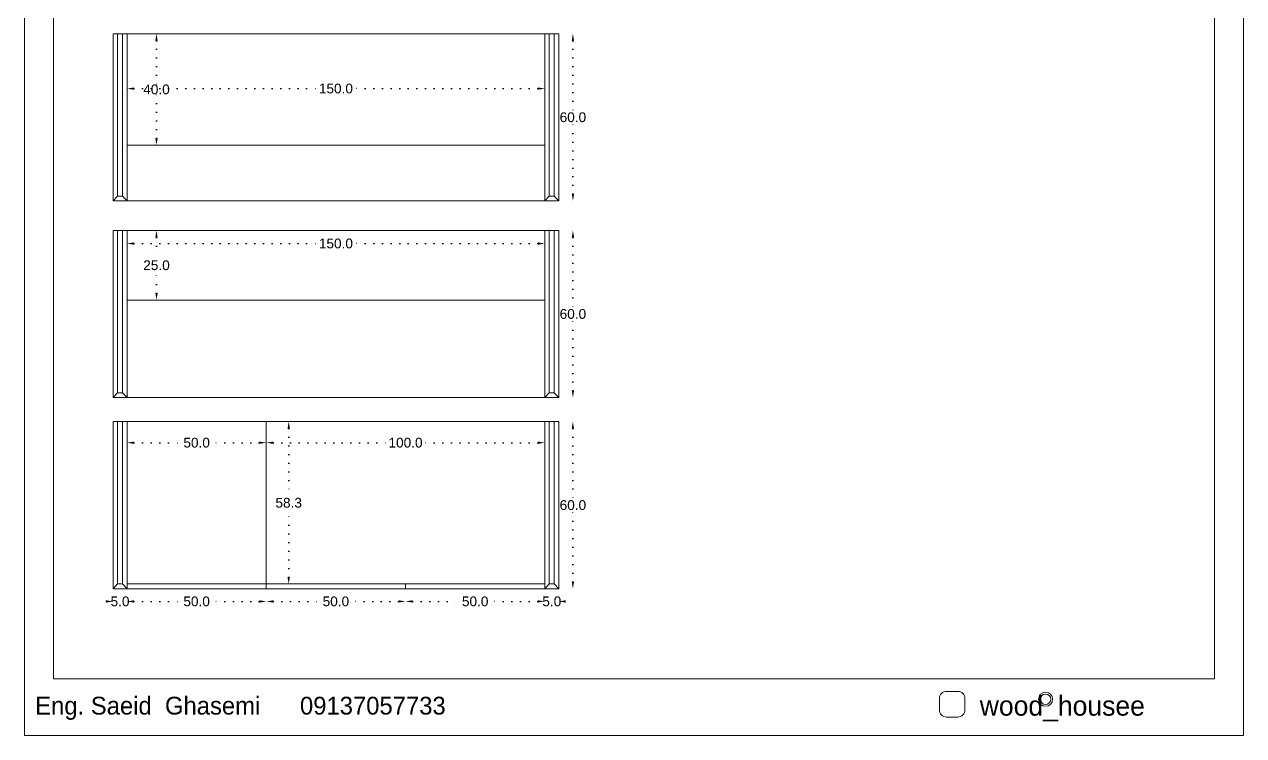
# Model space of a CAD drawing. Header units: inches. Extents: x -19 to 1866, y -551 to 977.
# Drawn here: x -18.9 to 418.8, y -42.5 to 212.9 of the extents above; entities that cross this region are included whole.
import ezdxf

# ---------------------------------------------------------------- set-up
doc = ezdxf.new("R2010")
doc.units = ezdxf.units.IN
doc.header["$MEASUREMENT"] = 0
doc.linetypes.add('ACAD_ISO07W100', pattern=[3, 0, -3])
doc.styles.get("Standard").update_dxf_attribs({"font": 'arial.ttf'})
doc.dimstyles.get("Standard").update_dxf_attribs({"dimtxt": 3.5, "dimasz": 2.5, "dimexe": 0.18, "dimexo": 0.0625, "dimgap": 0.09, "dimtad": 0, "dimtih": 1, "dimtoh": 1, "dimdec": 1, "dimzin": 0, "dimdsep": 46, "dimtxsty": 'Standard', "dimcen": 0.09, "dimse1": 1, "dimse2": 1, "dimadec": 0, "dimazin": 0, "dimtfac": 1, "dimtdec": 1, "dimtix": 1, "dimtofl": 0, "dimtmove": 0, "dimatfit": 3, "dimfxl": 1, "dimtolj": 1, "dimtzin": 0, "dimarcsym": 0})

# ---------------------------------------------------------------- blocks, each defined once
blk = doc.blocks.new('*D1')
at = {"color": 0, "linetype": 'ACAD_ISO07W100', "lineweight": -2, "transparency": 16777216}
for p, q in [((178.01, 67.77), (178.01, 42.15)), ((178.01, 12.77), (178.01, 38.39))]:
    blk.add_line(p, q, dxfattribs=at)
at = {"color": 0, "transparency": 16777216}
for points in [[(177.6, 67.77), (178.43, 67.77), (178.01, 70.27)], [(177.6, 12.77), (178.43, 12.77), (178.01, 10.27)]]:
    blk.add_solid(points, dxfattribs=at)
at = {"layer": 'Defpoints', "color": 0, "transparency": 16777216}
for p in [(172.93, 70.27), (178.01, 70.27), (172.93, 10.27)]:
    blk.add_point(p, dxfattribs=at)
at = {"color": 0, "lineweight": 20, "transparency": 16777216, "insert": (178.01, 40.27), "char_height": 3.5, "attachment_point": 5}
blk.add_mtext('\\A1;60.0', dxfattribs=at)
blk = doc.blocks.new('*D2')
at = {"color": 0, "linetype": 'ACAD_ISO07W100', "lineweight": -2, "transparency": 16777216}
for p, q in [((10.43, 5.71), (7.93, 5.71)), ((20.43, 5.71), (22.93, 5.71))]:
    blk.add_line(p, q, dxfattribs=at)
at = {"color": 0, "transparency": 16777216}
for points in [[(10.43, 6.12), (10.43, 5.29), (12.93, 5.71)], [(20.43, 6.12), (20.43, 5.29), (17.93, 5.71)]]:
    blk.add_solid(points, dxfattribs=at)
at = {"layer": 'Defpoints', "color": 0, "transparency": 16777216}
for p in [(12.93, 10.27), (17.93, 10.27), (17.93, 5.71)]:
    blk.add_point(p, dxfattribs=at)
at = {"color": 0, "lineweight": 20, "transparency": 16777216, "insert": (15.43, 5.71), "char_height": 3.5, "attachment_point": 5}
blk.add_mtext('\\A1;5.0', dxfattribs=at)
blk = doc.blocks.new('*D3')
at = {"color": 0, "linetype": 'ACAD_ISO07W100', "lineweight": -2, "transparency": 16777216}
for p, q in [((20.43, 5.71), (38.3, 5.71)), ((65.43, 5.71), (47.56, 5.71))]:
    blk.add_line(p, q, dxfattribs=at)
at = {"color": 0, "transparency": 16777216}
for points in [[(20.43, 6.12), (20.43, 5.29), (17.93, 5.71)], [(65.43, 6.12), (65.43, 5.29), (67.93, 5.71)]]:
    blk.add_solid(points, dxfattribs=at)
at = {"layer": 'Defpoints', "color": 0, "transparency": 16777216}
for p in [(17.93, 10.27), (67.93, 10.27), (67.93, 5.71)]:
    blk.add_point(p, dxfattribs=at)
at = {"color": 0, "lineweight": 20, "transparency": 16777216, "insert": (42.93, 5.71), "char_height": 3.5, "attachment_point": 5}
blk.add_mtext('\\A1;50.0', dxfattribs=at)
blk = doc.blocks.new('*D4')
at = {"color": 0, "linetype": 'ACAD_ISO07W100', "lineweight": -2, "transparency": 16777216}
for p, q in [((70.43, 5.71), (88.3, 5.71)), ((115.43, 5.71), (97.56, 5.71))]:
    blk.add_line(p, q, dxfattribs=at)
at = {"color": 0, "transparency": 16777216}
for points in [[(70.43, 6.12), (70.43, 5.29), (67.93, 5.71)], [(115.43, 6.12), (115.43, 5.29), (117.93, 5.71)]]:
    blk.add_solid(points, dxfattribs=at)
at = {"layer": 'Defpoints', "color": 0, "transparency": 16777216}
for p in [(67.93, 10.27), (117.93, 10.27), (117.93, 5.71)]:
    blk.add_point(p, dxfattribs=at)
at = {"color": 0, "lineweight": 20, "transparency": 16777216, "insert": (92.93, 5.71), "char_height": 3.5, "attachment_point": 5}
blk.add_mtext('\\A1;50.0', dxfattribs=at)
blk = doc.blocks.new('*D5')
at = {"color": 0, "linetype": 'ACAD_ISO07W100', "lineweight": -2, "transparency": 16777216}
for p, q in [((120.43, 5.71), (138.3, 5.71)), ((165.43, 5.71), (147.56, 5.71))]:
    blk.add_line(p, q, dxfattribs=at)
at = {"color": 0, "transparency": 16777216}
for points in [[(120.43, 6.12), (120.43, 5.29), (117.93, 5.71)], [(165.43, 6.12), (165.43, 5.29), (167.93, 5.71)]]:
    blk.add_solid(points, dxfattribs=at)
at = {"layer": 'Defpoints', "color": 0, "transparency": 16777216}
for p in [(117.93, 10.27), (167.93, 10.27), (167.93, 5.71)]:
    blk.add_point(p, dxfattribs=at)
at = {"color": 0, "lineweight": 20, "transparency": 16777216, "insert": (142.93, 5.71), "char_height": 3.5, "attachment_point": 5}
blk.add_mtext('\\A1;50.0', dxfattribs=at)
blk = doc.blocks.new('*D6')
at = {"color": 0, "linetype": 'ACAD_ISO07W100', "lineweight": -2, "transparency": 16777216}
for p, q in [((165.43, 5.71), (162.93, 5.71)), ((175.43, 5.71), (177.93, 5.71))]:
    blk.add_line(p, q, dxfattribs=at)
at = {"color": 0, "transparency": 16777216}
for points in [[(165.43, 6.12), (165.43, 5.29), (167.93, 5.71)], [(175.43, 6.12), (175.43, 5.29), (172.93, 5.71)]]:
    blk.add_solid(points, dxfattribs=at)
at = {"layer": 'Defpoints', "color": 0, "transparency": 16777216}
for p in [(167.93, 10.27), (172.93, 10.27), (172.93, 5.71)]:
    blk.add_point(p, dxfattribs=at)
at = {"color": 0, "lineweight": 20, "transparency": 16777216, "insert": (170.43, 5.71), "char_height": 3.5, "attachment_point": 5}
blk.add_mtext('\\A1;5.0', dxfattribs=at)
blk = doc.blocks.new('*D7')
at = {"color": 0, "linetype": 'ACAD_ISO07W100', "lineweight": -2, "transparency": 16777216}
for p, q in [((20.43, 62.68), (38.3, 62.68)), ((65.43, 62.68), (47.56, 62.68))]:
    blk.add_line(p, q, dxfattribs=at)
at = {"color": 0, "transparency": 16777216}
for points in [[(20.43, 63.1), (20.43, 62.27), (17.93, 62.68)], [(65.43, 63.1), (65.43, 62.27), (67.93, 62.68)]]:
    blk.add_solid(points, dxfattribs=at)
at = {"layer": 'Defpoints', "color": 0, "transparency": 16777216}
for p in [(17.93, 70.27), (67.93, 70.27), (67.93, 62.68)]:
    blk.add_point(p, dxfattribs=at)
at = {"color": 0, "lineweight": 20, "transparency": 16777216, "insert": (42.93, 62.68), "char_height": 3.5, "attachment_point": 5}
blk.add_mtext('\\A1;50.0', dxfattribs=at)
blk = doc.blocks.new('*D8')
at = {"color": 0, "linetype": 'ACAD_ISO07W100', "lineweight": -2, "transparency": 16777216}
for p, q in [((70.43, 62.68), (112.1, 62.68)), ((165.43, 62.68), (123.75, 62.68))]:
    blk.add_line(p, q, dxfattribs=at)
at = {"color": 0, "transparency": 16777216}
for points in [[(70.43, 63.1), (70.43, 62.27), (67.93, 62.68)], [(165.43, 63.1), (165.43, 62.27), (167.93, 62.68)]]:
    blk.add_solid(points, dxfattribs=at)
at = {"layer": 'Defpoints', "color": 0, "transparency": 16777216}
for p in [(67.93, 70.27), (167.93, 70.27), (167.93, 62.68)]:
    blk.add_point(p, dxfattribs=at)
at = {"color": 0, "lineweight": 20, "transparency": 16777216, "insert": (117.93, 62.68), "char_height": 3.5, "attachment_point": 5}
blk.add_mtext('\\A1;100.0', dxfattribs=at)
blk = doc.blocks.new('*D9')
at = {"color": 0, "linetype": 'ACAD_ISO07W100', "lineweight": -2, "transparency": 16777216}
for p, q in [((75.98, 67.77), (75.98, 43)), ((75.98, 14.47), (75.98, 39.24))]:
    blk.add_line(p, q, dxfattribs=at)
at = {"color": 0, "transparency": 16777216}
for points in [[(75.56, 67.77), (76.4, 67.77), (75.98, 70.27)], [(75.56, 14.47), (76.4, 14.47), (75.98, 11.97)]]:
    blk.add_solid(points, dxfattribs=at)
at = {"layer": 'Defpoints', "color": 0, "transparency": 16777216}
for p in [(67.93, 70.27), (75.98, 70.27), (67.93, 11.97)]:
    blk.add_point(p, dxfattribs=at)
at = {"color": 0, "lineweight": 20, "transparency": 16777216, "insert": (75.98, 41.12), "char_height": 3.5, "attachment_point": 5}
blk.add_mtext('\\A1;58.3', dxfattribs=at)
blk = doc.blocks.new('*D10')
at = {"color": 0, "linetype": 'ACAD_ISO07W100', "lineweight": -2, "transparency": 16777216}
for p, q in [((178.01, 136.38), (178.01, 110.75)), ((178.01, 81.38), (178.01, 107))]:
    blk.add_line(p, q, dxfattribs=at)
at = {"color": 0, "transparency": 16777216}
for points in [[(177.6, 136.38), (178.43, 136.38), (178.01, 138.88)], [(177.6, 81.38), (178.43, 81.38), (178.01, 78.88)]]:
    blk.add_solid(points, dxfattribs=at)
at = {"layer": 'Defpoints', "color": 0, "transparency": 16777216}
for p in [(172.93, 138.88), (178.01, 138.88), (172.93, 78.88)]:
    blk.add_point(p, dxfattribs=at)
at = {"color": 0, "lineweight": 20, "transparency": 16777216, "insert": (178.01, 108.88), "char_height": 3.5, "attachment_point": 5}
blk.add_mtext('\\A1;60.0', dxfattribs=at)
blk = doc.blocks.new('*D11')
at = {"color": 0, "linetype": 'ACAD_ISO07W100', "lineweight": -2, "transparency": 16777216}
for p, q in [((20.43, 134.18), (87.1, 134.18)), ((165.43, 134.18), (98.75, 134.18))]:
    blk.add_line(p, q, dxfattribs=at)
at = {"color": 0, "transparency": 16777216}
for points in [[(20.43, 134.6), (20.43, 133.76), (17.93, 134.18)], [(165.43, 134.6), (165.43, 133.76), (167.93, 134.18)]]:
    blk.add_solid(points, dxfattribs=at)
at = {"layer": 'Defpoints', "color": 0, "transparency": 16777216}
for p in [(167.93, 134.18), (17.93, 113.88), (167.93, 113.88)]:
    blk.add_point(p, dxfattribs=at)
at = {"color": 0, "lineweight": 20, "transparency": 16777216, "insert": (92.93, 134.18), "char_height": 3.5, "attachment_point": 5}
blk.add_mtext('\\A1;150.0', dxfattribs=at)
blk = doc.blocks.new('*D12')
at = {"color": 0, "linetype": 'ACAD_ISO07W100', "lineweight": -2, "transparency": 16777216}
for p, q in [((28.52, 136.38), (28.52, 128.25)), ((28.52, 116.38), (28.52, 124.5))]:
    blk.add_line(p, q, dxfattribs=at)
at = {"color": 0, "transparency": 16777216}
for points in [[(28.1, 136.38), (28.93, 136.38), (28.52, 138.88)], [(28.1, 116.38), (28.93, 116.38), (28.52, 113.88)]]:
    blk.add_solid(points, dxfattribs=at)
at = {"layer": 'Defpoints', "color": 0, "transparency": 16777216}
for p in [(17.93, 138.88), (28.52, 138.88), (17.93, 113.88)]:
    blk.add_point(p, dxfattribs=at)
at = {"color": 0, "lineweight": 20, "transparency": 16777216, "insert": (28.52, 126.38), "char_height": 3.5, "attachment_point": 5}
blk.add_mtext('\\A1;25.0', dxfattribs=at)
blk = doc.blocks.new('*D13')
at = {"color": 0, "linetype": 'ACAD_ISO07W100', "lineweight": -2, "transparency": 16777216}
for p, q in [((178.01, 207), (178.01, 181.38)), ((178.01, 152), (178.01, 177.63))]:
    blk.add_line(p, q, dxfattribs=at)
at = {"color": 0, "transparency": 16777216}
for points in [[(177.6, 207), (178.43, 207), (178.01, 209.5)], [(177.6, 152), (178.43, 152), (178.01, 149.5)]]:
    blk.add_solid(points, dxfattribs=at)
at = {"layer": 'Defpoints', "color": 0, "transparency": 16777216}
for p in [(172.93, 209.5), (178.01, 209.5), (172.93, 149.5)]:
    blk.add_point(p, dxfattribs=at)
at = {"color": 0, "lineweight": 20, "transparency": 16777216, "insert": (178.01, 179.5), "char_height": 3.5, "attachment_point": 5}
blk.add_mtext('\\A1;60.0', dxfattribs=at)
blk = doc.blocks.new('*D14')
at = {"color": 0, "linetype": 'ACAD_ISO07W100', "lineweight": -2, "transparency": 16777216}
for p, q in [((20.43, 189.81), (87.1, 189.81)), ((165.43, 189.81), (98.75, 189.81))]:
    blk.add_line(p, q, dxfattribs=at)
at = {"color": 0, "transparency": 16777216}
for points in [[(20.43, 190.22), (20.43, 189.39), (17.93, 189.81)], [(165.43, 190.22), (165.43, 189.39), (167.93, 189.81)]]:
    blk.add_solid(points, dxfattribs=at)
at = {"layer": 'Defpoints', "color": 0, "transparency": 16777216}
for p in [(167.93, 189.81), (17.93, 169.5), (167.93, 169.5)]:
    blk.add_point(p, dxfattribs=at)
at = {"color": 0, "lineweight": 20, "transparency": 16777216, "insert": (92.93, 189.81), "char_height": 3.5, "attachment_point": 5}
blk.add_mtext('\\A1;150.0', dxfattribs=at)
blk = doc.blocks.new('*D15')
at = {"color": 0, "linetype": 'ACAD_ISO07W100', "lineweight": -2, "transparency": 16777216}
for p, q in [((28.52, 207), (28.52, 191.38)), ((28.52, 172), (28.52, 187.63))]:
    blk.add_line(p, q, dxfattribs=at)
at = {"color": 0, "transparency": 16777216}
for points in [[(28.1, 207), (28.93, 207), (28.52, 209.5)], [(28.1, 172), (28.93, 172), (28.52, 169.5)]]:
    blk.add_solid(points, dxfattribs=at)
at = {"layer": 'Defpoints', "color": 0, "transparency": 16777216}
for p in [(17.93, 209.5), (28.52, 209.5), (17.93, 169.5)]:
    blk.add_point(p, dxfattribs=at)
at = {"color": 0, "lineweight": 20, "transparency": 16777216, "insert": (28.52, 189.5), "char_height": 3.5, "attachment_point": 5}
blk.add_mtext('\\A1;40.0', dxfattribs=at)

msp = doc.modelspace()

# ---------------------------------------------------------------- linework, layer by layer
at = {"lineweight": 20}
for p, q in [((12.93, 209.5), (172.93, 209.5)), ((12.93, 209.5), (12.93, 149.5)), ((14.53, 209.5), (14.53, 151.2)), ((16.33, 209.5), (16.33, 151.2)), ((17.93, 209.5), (17.93, 149.5)), ((167.93, 209.5), (167.93, 149.5)), ((169.53, 209.5), (169.53, 151.2)), ((171.33, 209.5), (171.33, 151.2)), ((172.93, 209.5), (172.93, 149.5)), ((17.93, 169.5), (167.93, 169.5)), ((14.53, 151.2), (12.93, 149.5)), ((12.93, 149.5), (172.93, 149.5)), ((14.53, 151.2), (16.33, 151.2)), ((16.33, 151.2), (17.93, 149.5)), ((169.53, 151.2), (167.93, 149.5)), ((169.53, 151.2), (171.33, 151.2)), ((171.33, 151.2), (172.93, 149.5)), ((12.93, 138.88), (172.93, 138.88)), ((12.93, 138.88), (12.93, 78.88)), ((14.53, 138.88), (14.53, 80.58)), ((16.33, 138.88), (16.33, 80.58)), ((17.93, 138.88), (17.93, 78.88)), ((167.93, 138.88), (167.93, 78.88)), ((169.53, 138.88), (169.53, 80.58)), ((171.33, 138.88), (171.33, 80.58)), ((172.93, 138.88), (172.93, 78.88)), ((17.93, 113.88), (167.93, 113.88)), ((14.53, 80.58), (12.93, 78.88)), ((12.93, 78.88), (172.93, 78.88)), ((14.53, 80.58), (16.33, 80.58)), ((16.33, 80.58), (17.93, 78.88)), ((169.53, 80.58), (167.93, 78.88)), ((169.53, 80.58), (171.33, 80.58)), ((171.33, 80.58), (172.93, 78.88)), ((12.93, 70.27), (172.93, 70.27)), ((12.93, 70.27), (12.93, 10.27)), ((14.53, 70.27), (14.53, 11.97)), ((16.33, 70.27), (16.33, 11.97)), ((17.93, 70.27), (17.93, 10.27)), ((67.93, 70.27), (67.93, 10.27)), ((167.93, 70.27), (167.93, 10.27)), ((169.53, 70.27), (169.53, 11.97)), ((171.33, 70.27), (171.33, 11.97)), ((172.93, 70.27), (172.93, 10.27)), ((14.53, 11.97), (12.93, 10.27)), ((12.93, 10.27), (172.93, 10.27)), ((14.53, 11.97), (16.33, 11.97)), ((16.33, 11.97), (17.93, 10.27)), ((17.93, 11.97), (167.93, 11.97)), ((117.93, 11.97), (117.93, 10.27)), ((169.53, 11.97), (167.93, 10.27)), ((169.53, 11.97), (171.33, 11.97)), ((171.33, 11.97), (172.93, 10.27))]:
    msp.add_line(p, q, dxfattribs=at)
for points in [[(-18.91, 576.6), (-18.91, -42.46), (418.81, -42.46), (418.81, 576.6)], [(-8.49, 566.18), (-8.49, -22.07), (408.39, -22.07), (408.39, 566.18)]]:
    msp.add_lwpolyline(points, close=True, dxfattribs=at)
msp.add_lwpolyline([(312.16, -35.81), (316.19, -35.81, 0.414214), (318.78, -33.22), (318.78, -29.19, 0.414214), (316.19, -26.6), (312.16, -26.6, 0.414214), (309.57, -29.19), (309.57, -33.22, 0.414214)], format="xyb", close=True, dxfattribs=at)
for radius in [2.53, 1.86]:
    msp.add_circle((347.72, -29.41), radius, dxfattribs=at)

# ---------------------------------------------------------------- texts
at = {"lineweight": 20, "attachment_point": 1}
for s, width, gutter_width, heights, insert, char_height in [('{\\fPlantagenet Cherokee|b0|i0|c0|p18;^IEng. Saeid  Ghasemi      09137057733}', 282.4661, 31.59, [0], (-40.61, -28.51), 6.3948), ('{\\fPlantagenet Cherokee|b0|i0|c0|p18;wood_housee}', 1.3943, 35.16, [0.22], (324.08, -28.18), 7.1184)]:
    msp.add_mtext_dynamic_manual_height_columns(s, width=width, gutter_width=gutter_width, heights=heights, dxfattribs=dict(at, insert=insert, char_height=char_height))

# ---------------------------------------------------------------- dimensions: what is measured, and where the dimension line sits
at = {"lineweight": 20}
for base, p1, p2, angle, picture, middle in [((28.52, 209.5), (17.93, 169.5), (17.93, 209.5), 90, '*D15', (28.52, 189.5)), ((178.01, 209.5), (172.93, 149.5), (172.93, 209.5), 270, '*D13', (178.01, 179.5)), ((28.52, 138.88), (17.93, 113.88), (17.93, 138.88), 90, '*D12', (28.52, 126.38)), ((178.01, 138.88), (172.93, 78.88), (172.93, 138.88), 270, '*D10', (178.01, 108.88)), ((75.98, 70.27), (67.93, 11.97), (67.93, 70.27), 270, '*D9', (75.98, 41.12)), ((178.01, 70.27), (172.93, 10.27), (172.93, 70.27), 270, '*D1', (178.01, 40.27))]:
    dim = msp.add_linear_dim(base=base, p1=p1, p2=p2, angle=angle, dimstyle='Standard', dxfattribs=at)
    dim.commit()
    dim.dimension.update_dxf_attribs({"geometry": picture, "text_midpoint": middle})
for base, p1, p2, picture, middle in [((167.93, 189.81), (17.93, 169.5), (167.93, 169.5), '*D14', (92.93, 189.81)), ((167.93, 134.18), (17.93, 113.88), (167.93, 113.88), '*D11', (92.93, 134.18)), ((67.93, 62.68), (17.93, 70.27), (67.93, 70.27), '*D7', (42.93, 62.68)), ((167.93, 62.68), (67.93, 70.27), (167.93, 70.27), '*D8', (117.93, 62.68)), ((17.93, 5.71), (12.93, 10.27), (17.93, 10.27), '*D2', (15.43, 5.71)), ((67.93, 5.71), (17.93, 10.27), (67.93, 10.27), '*D3', (42.93, 5.71)), ((117.93, 5.71), (67.93, 10.27), (117.93, 10.27), '*D4', (92.93, 5.71)), ((167.93, 5.71), (117.93, 10.27), (167.93, 10.27), '*D5', (142.93, 5.71)), ((172.93, 5.71), (167.93, 10.27), (172.93, 10.27), '*D6', (170.43, 5.71))]:
    dim = msp.add_linear_dim(base=base, p1=p1, p2=p2, dimstyle='Standard', dxfattribs=at)
    dim.commit()
    dim.dimension.update_dxf_attribs({"geometry": picture, "text_midpoint": middle})

doc.saveas('drawing.dxf')
